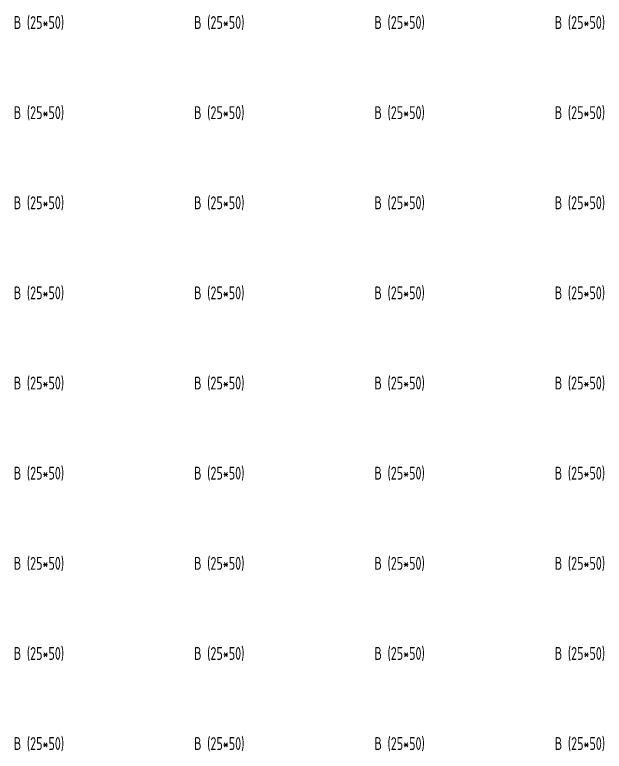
# Model space of a CAD drawing. Header units: metres. Extents: x 202848 to 204724, y 1924431 to 1925550.
# Drawn here: x 203763.27 to 203779.62, y 1924747.61 to 1924768.04 of the extents above; entities that cross this region are included whole.
import ezdxf

# ---------------------------------------------------------------- set-up
doc = ezdxf.new("R2010")
doc.units = ezdxf.units.M
doc.header["$MEASUREMENT"] = 0
doc.layers.add('YQ_DIM', color=3, linetype='Continuous')
doc.styles.add('YQ_DIM', font='SUPEROS.SHX', dxfattribs={"width": 0.8, "bigfont": 'HZDX.SHX'})

msp = doc.modelspace()

# ---------------------------------------------------------------- texts
at = {"layer": 'YQ_DIM', "char_height": 0.35659, "attachment_point": 5, "style": 'YQ_DIM'}
for insert in [(203763.9454, 1924767.8032), (203768.9454, 1924767.8032), (203773.9454, 1924767.8032), (203778.9454, 1924767.8032), (203763.9454, 1924765.3032), (203768.9454, 1924765.3032), (203773.9454, 1924765.3032), (203778.9454, 1924765.3032), (203763.9454, 1924762.8032), (203768.9454, 1924762.8032), (203773.9454, 1924762.8032), (203778.9454, 1924762.8032), (203763.9454, 1924760.3032), (203768.9454, 1924760.3032), (203773.9454, 1924760.3032), (203778.9454, 1924760.3032), (203763.9454, 1924757.8032), (203768.9454, 1924757.8032), (203773.9454, 1924757.8032), (203778.9454, 1924757.8032), (203763.9454, 1924755.3032), (203768.9454, 1924755.3032), (203773.9454, 1924755.3032), (203778.9454, 1924755.3032), (203763.9454, 1924752.8032), (203768.9454, 1924752.8032), (203773.9454, 1924752.8032), (203778.9454, 1924752.8032), (203763.9454, 1924750.3032), (203768.9454, 1924750.3032), (203773.9454, 1924750.3032), (203778.9454, 1924750.3032), (203763.9454, 1924747.8032), (203768.9454, 1924747.8032), (203773.9454, 1924747.8032), (203778.9454, 1924747.8032)]:
    msp.add_mtext_dynamic_manual_height_columns('B (25*50)', width=3.19714, gutter_width=1.7829, heights=[1.5932], dxfattribs=dict(at, insert=insert))

doc.saveas('drawing.dxf')
